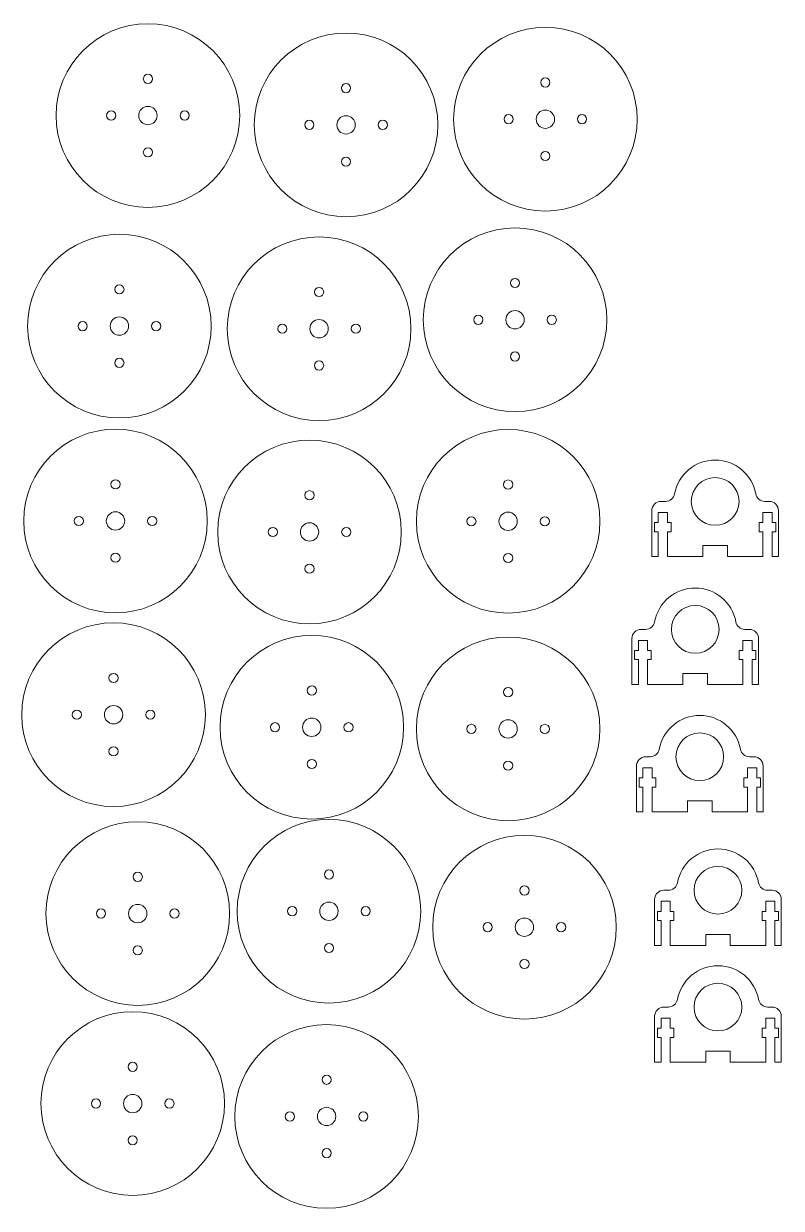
# Paper-space layout 'Sheet1(2)' of a CAD drawing. Header units: millimetres. Extents: x 10 to 766, y 7 to 680.
# Drawn here: x 353 to 766, y 7 to 652 of the extents above; entities that cross this region are included whole.
import ezdxf

# ---------------------------------------------------------------- set-up
doc = ezdxf.new("R2010")
doc.units = ezdxf.units.MM

psp = doc.layouts.new('Sheet1(2)')

# ---------------------------------------------------------------- linework, layer by layer
at = {"color": 7, "linetype": 'Continuous', "lineweight": 15}
for p, q in [((702.84, 391.99), (700.38, 391.99)), ((756.92, 391.99), (759.38, 391.99)), ((695.38, 386.99), (695.38, 361.99)), ((698.88, 385.99), (703.88, 385.99)), ((698.88, 380.49), (698.88, 385.99)), ((703.88, 385.99), (703.88, 380.49)), ((760.88, 385.99), (755.88, 385.99)), ((755.88, 385.99), (755.88, 380.49)), ((760.88, 380.49), (760.88, 385.99)), ((764.38, 386.99), (764.38, 361.99)), ((696.88, 380.49), (698.88, 380.49)), ((696.88, 375.49), (696.88, 380.49)), ((698.88, 375.49), (696.88, 375.49)), ((698.88, 361.99), (698.88, 375.49)), ((703.88, 380.49), (705.88, 380.49)), ((703.88, 375.49), (703.88, 361.99)), ((705.88, 375.49), (703.88, 375.49)), ((705.88, 380.49), (705.88, 375.49)), ((755.88, 380.49), (753.88, 380.49)), ((753.88, 380.49), (753.88, 375.49)), ((753.88, 375.49), (755.88, 375.49)), ((755.88, 375.49), (755.88, 361.99)), ((762.88, 380.49), (760.88, 380.49)), ((760.88, 361.99), (760.88, 375.49)), ((760.88, 375.49), (762.88, 375.49)), ((762.88, 375.49), (762.88, 380.49)), ((723.17, 367.99), (736.58, 367.99)), ((723.17, 361.99), (723.17, 367.99)), ((736.58, 367.99), (736.58, 361.99)), ((695.38, 361.99), (698.88, 361.99)), ((703.88, 361.99), (723.17, 361.99)), ((736.58, 361.99), (755.88, 361.99)), ((764.38, 361.99), (760.88, 361.99)), ((684.54, 317.34), (684.54, 292.34)), ((688.04, 316.34), (693.04, 316.34)), ((688.04, 310.84), (688.04, 316.34)), ((692, 322.34), (689.54, 322.34)), ((693.04, 316.34), (693.04, 310.84)), ((750.04, 316.34), (745.04, 316.34)), ((745.04, 316.34), (745.04, 310.84)), ((746.08, 322.34), (748.54, 322.34)), ((750.04, 310.84), (750.04, 316.34)), ((753.54, 317.34), (753.54, 292.34)), ((686.04, 310.84), (688.04, 310.84)), ((686.04, 305.84), (686.04, 310.84)), ((693.04, 310.84), (695.04, 310.84)), ((695.04, 310.84), (695.04, 305.84)), ((745.04, 310.84), (743.04, 310.84)), ((743.04, 310.84), (743.04, 305.84)), ((752.04, 310.84), (750.04, 310.84)), ((752.04, 305.84), (752.04, 310.84)), ((688.04, 305.84), (686.04, 305.84)), ((688.04, 292.34), (688.04, 305.84)), ((693.04, 305.84), (693.04, 292.34)), ((695.04, 305.84), (693.04, 305.84)), ((743.04, 305.84), (745.04, 305.84)), ((745.04, 305.84), (745.04, 292.34)), ((750.04, 292.34), (750.04, 305.84)), ((750.04, 305.84), (752.04, 305.84)), ((712.33, 298.34), (725.75, 298.34)), ((712.33, 292.34), (712.33, 298.34)), ((725.75, 298.34), (725.75, 292.34)), ((684.54, 292.34), (688.04, 292.34)), ((693.04, 292.34), (712.33, 292.34)), ((725.75, 292.34), (745.04, 292.34)), ((753.54, 292.34), (750.04, 292.34)), ((694.48, 252.96), (692.02, 252.96)), ((748.56, 252.96), (751.02, 252.96)), ((687.02, 247.96), (687.02, 222.96)), ((690.52, 246.96), (695.52, 246.96)), ((690.52, 241.46), (690.52, 246.96)), ((695.52, 246.96), (695.52, 241.46)), ((752.52, 246.96), (747.52, 246.96)), ((747.52, 246.96), (747.52, 241.46)), ((752.52, 241.46), (752.52, 246.96)), ((756.02, 247.96), (756.02, 222.96)), ((688.52, 241.46), (690.52, 241.46)), ((688.52, 236.46), (688.52, 241.46)), ((695.52, 241.46), (697.52, 241.46)), ((697.52, 241.46), (697.52, 236.46)), ((747.52, 241.46), (745.52, 241.46)), ((745.52, 241.46), (745.52, 236.46)), ((754.52, 241.46), (752.52, 241.46)), ((754.52, 236.46), (754.52, 241.46)), ((690.52, 236.46), (688.52, 236.46)), ((690.52, 222.96), (690.52, 236.46)), ((695.52, 236.46), (695.52, 222.96)), ((697.52, 236.46), (695.52, 236.46)), ((745.52, 236.46), (747.52, 236.46)), ((747.52, 236.46), (747.52, 222.96)), ((752.52, 222.96), (752.52, 236.46)), ((752.52, 236.46), (754.52, 236.46)), ((714.81, 228.96), (728.23, 228.96)), ((714.81, 222.96), (714.81, 228.96)), ((728.23, 228.96), (728.23, 222.96)), ((687.02, 222.96), (690.52, 222.96)), ((695.52, 222.96), (714.81, 222.96)), ((728.23, 222.96), (747.52, 222.96)), ((756.02, 222.96), (752.52, 222.96)), ((696.93, 175.27), (696.93, 150.27)), ((700.43, 174.27), (705.43, 174.27)), ((700.43, 168.77), (700.43, 174.27)), ((704.39, 180.27), (701.93, 180.27)), ((705.43, 174.27), (705.43, 168.77)), ((762.43, 174.27), (757.43, 174.27)), ((757.43, 174.27), (757.43, 168.77)), ((758.47, 180.27), (760.93, 180.27)), ((762.43, 168.77), (762.43, 174.27)), ((765.93, 175.27), (765.93, 150.27)), ((698.43, 168.77), (700.43, 168.77)), ((698.43, 163.77), (698.43, 168.77)), ((705.43, 168.77), (707.43, 168.77)), ((707.43, 168.77), (707.43, 163.77)), ((757.43, 168.77), (755.43, 168.77)), ((755.43, 168.77), (755.43, 163.77)), ((764.43, 168.77), (762.43, 168.77)), ((764.43, 163.77), (764.43, 168.77)), ((700.43, 163.77), (698.43, 163.77)), ((700.43, 150.27), (700.43, 163.77)), ((705.43, 163.77), (705.43, 150.27)), ((707.43, 163.77), (705.43, 163.77)), ((755.43, 163.77), (757.43, 163.77)), ((757.43, 163.77), (757.43, 150.27)), ((762.43, 150.27), (762.43, 163.77)), ((762.43, 163.77), (764.43, 163.77)), ((724.72, 156.27), (738.14, 156.27)), ((724.72, 150.27), (724.72, 156.27)), ((738.14, 156.27), (738.14, 150.27)), ((696.93, 150.27), (700.43, 150.27)), ((705.43, 150.27), (724.72, 150.27)), ((738.14, 150.27), (757.43, 150.27)), ((765.93, 150.27), (762.43, 150.27)), ((704.39, 116.67), (701.93, 116.67)), ((758.47, 116.67), (760.93, 116.67)), ((696.93, 111.67), (696.93, 86.67)), ((700.43, 110.67), (705.43, 110.67)), ((700.43, 105.17), (700.43, 110.67)), ((705.43, 110.67), (705.43, 105.17)), ((762.43, 110.67), (757.43, 110.67)), ((757.43, 110.67), (757.43, 105.17)), ((762.43, 105.17), (762.43, 110.67)), ((765.93, 111.67), (765.93, 86.67)), ((698.43, 105.17), (700.43, 105.17)), ((698.43, 100.17), (698.43, 105.17)), ((705.43, 105.17), (707.43, 105.17)), ((707.43, 105.17), (707.43, 100.17)), ((757.43, 105.17), (755.43, 105.17)), ((755.43, 105.17), (755.43, 100.17)), ((764.43, 105.17), (762.43, 105.17)), ((764.43, 100.17), (764.43, 105.17)), ((700.43, 100.17), (698.43, 100.17)), ((700.43, 86.67), (700.43, 100.17)), ((705.43, 100.17), (705.43, 86.67)), ((707.43, 100.17), (705.43, 100.17)), ((755.43, 100.17), (757.43, 100.17)), ((757.43, 100.17), (757.43, 86.67)), ((762.43, 86.67), (762.43, 100.17)), ((762.43, 100.17), (764.43, 100.17)), ((724.72, 92.67), (738.14, 92.67)), ((724.72, 86.67), (724.72, 92.67)), ((738.14, 92.67), (738.14, 86.67)), ((696.93, 86.67), (700.43, 86.67)), ((705.43, 86.67), (724.72, 86.67)), ((738.14, 86.67), (757.43, 86.67)), ((765.93, 86.67), (762.43, 86.67))]:
    psp.add_line(p, q, dxfattribs=at)
for centre, radius in [((420.87, 602.09), 50), ((528.82, 597.01), 50), ((637.39, 600.1), 50), ((420.87, 622.09), 2.5), ((528.82, 617.01), 2.5), ((637.39, 620.1), 2.5), ((420.87, 602.09), 5), ((400.87, 602.09), 2.5), ((440.87, 602.09), 2.5), ((528.82, 597.01), 5), ((617.39, 600.1), 2.5), ((637.39, 600.1), 5), ((657.39, 600.1), 2.5), ((508.82, 597.01), 2.5), ((548.82, 597.01), 2.5), ((420.87, 582.09), 2.5), ((637.39, 580.1), 2.5), ((528.82, 577.01), 2.5), ((405.35, 487.43), 50), ((514.13, 486.01), 50), ((620.88, 490.88), 50), ((405.35, 507.43), 2.5), ((620.88, 510.88), 2.5), ((514.13, 506.01), 2.5), ((405.35, 487.43), 5), ((514.13, 486.01), 5), ((600.88, 490.88), 2.5), ((620.88, 490.88), 5), ((640.88, 490.88), 2.5), ((385.35, 487.43), 2.5), ((425.35, 487.43), 2.5), ((494.13, 486.01), 2.5), ((534.13, 486.01), 2.5), ((620.88, 470.88), 2.5), ((405.35, 467.43), 2.5), ((514.13, 466.01), 2.5), ((403.22, 381.33), 50), ((617.11, 381.16), 50), ((508.92, 375.35), 50), ((403.22, 401.33), 2.5), ((617.11, 401.16), 2.5), ((729.88, 391.99), 13), ((508.92, 395.35), 2.5), ((383.22, 381.33), 2.5), ((403.22, 381.33), 5), ((423.22, 381.33), 2.5), ((597.11, 381.16), 2.5), ((617.11, 381.16), 5), ((637.11, 381.16), 2.5), ((488.92, 375.35), 2.5), ((508.92, 375.35), 5), ((528.92, 375.35), 2.5), ((403.22, 361.33), 2.5), ((617.11, 361.16), 2.5), ((508.92, 355.35), 2.5), ((719.04, 322.34), 13), ((402.16, 275.88), 50), ((510.15, 269.03), 50), ((617.11, 268.13), 50), ((402.16, 295.88), 2.5), ((510.15, 289.03), 2.5), ((617.11, 288.13), 2.5), ((382.16, 275.88), 2.5), ((402.16, 275.88), 5), ((422.16, 275.88), 2.5), ((490.15, 269.03), 2.5), ((510.15, 269.03), 5), ((530.15, 269.03), 2.5), ((617.11, 268.13), 5), ((597.11, 268.13), 2.5), ((637.11, 268.13), 2.5), ((721.52, 252.96), 13), ((402.16, 255.88), 2.5), ((510.15, 249.03), 2.5), ((617.11, 248.13), 2.5), ((415.35, 167.6), 50), ((519.49, 168.87), 50), ((626, 160.17), 50), ((415.35, 187.6), 2.5), ((519.49, 188.87), 2.5), ((731.43, 180.27), 13), ((626, 180.17), 2.5), ((395.35, 167.6), 2.5), ((415.35, 167.6), 5), ((435.35, 167.6), 2.5), ((499.49, 168.87), 2.5), ((519.49, 168.87), 5), ((539.49, 168.87), 2.5), ((606, 160.17), 2.5), ((626, 160.17), 5), ((646, 160.17), 2.5), ((415.35, 147.6), 2.5), ((519.49, 148.87), 2.5), ((626, 140.17), 2.5), ((731.43, 116.67), 13), ((412.6, 64.15), 50), ((518.22, 57.11), 50), ((412.6, 84.15), 2.5), ((518.22, 77.11), 2.5), ((392.6, 64.15), 2.5), ((412.6, 64.15), 5), ((432.6, 64.15), 2.5), ((498.22, 57.11), 2.5), ((518.22, 57.11), 5), ((538.22, 57.11), 2.5), ((412.6, 44.15), 2.5), ((518.22, 37.11), 2.5)]:
    psp.add_circle(centre, radius, dxfattribs=at)
for centre, radius, start, end in [((729.88, 391.99), 22.5, 10.47568, 169.52432), ((702.84, 396.99), 5, 270, 349.52432), ((756.92, 396.99), 5, 190.47568, 270), ((700.38, 386.99), 5, 90, 180), ((759.38, 386.99), 5, 0, 90), ((719.04, 322.34), 22.5, 10.47568, 169.52432), ((692, 327.34), 5, 270, 349.52432), ((746.08, 327.34), 5, 190.47568, 270), ((689.54, 317.34), 5, 90, 180), ((748.54, 317.34), 5, 0, 90), ((721.52, 252.96), 22.5, 10.47568, 169.52432), ((692.02, 247.96), 5, 90, 180), ((694.48, 257.96), 5, 270, 349.52432), ((748.56, 257.96), 5, 190.47568, 270), ((751.02, 247.96), 5, 0, 90), ((731.43, 180.27), 22.5, 10.47568, 169.52432), ((704.39, 185.27), 5, 270, 349.52432), ((758.47, 185.27), 5, 190.47568, 270), ((701.93, 175.27), 5, 90, 180), ((760.93, 175.27), 5, 0, 90), ((731.43, 116.67), 22.5, 10.47568, 169.52432), ((701.93, 111.67), 5, 90, 180), ((704.39, 121.67), 5, 270, 349.52432), ((758.47, 121.67), 5, 190.47568, 270), ((760.93, 111.67), 5, 0, 90)]:
    psp.add_arc(centre, radius, start, end, dxfattribs=at)

doc.saveas('drawing.dxf')
